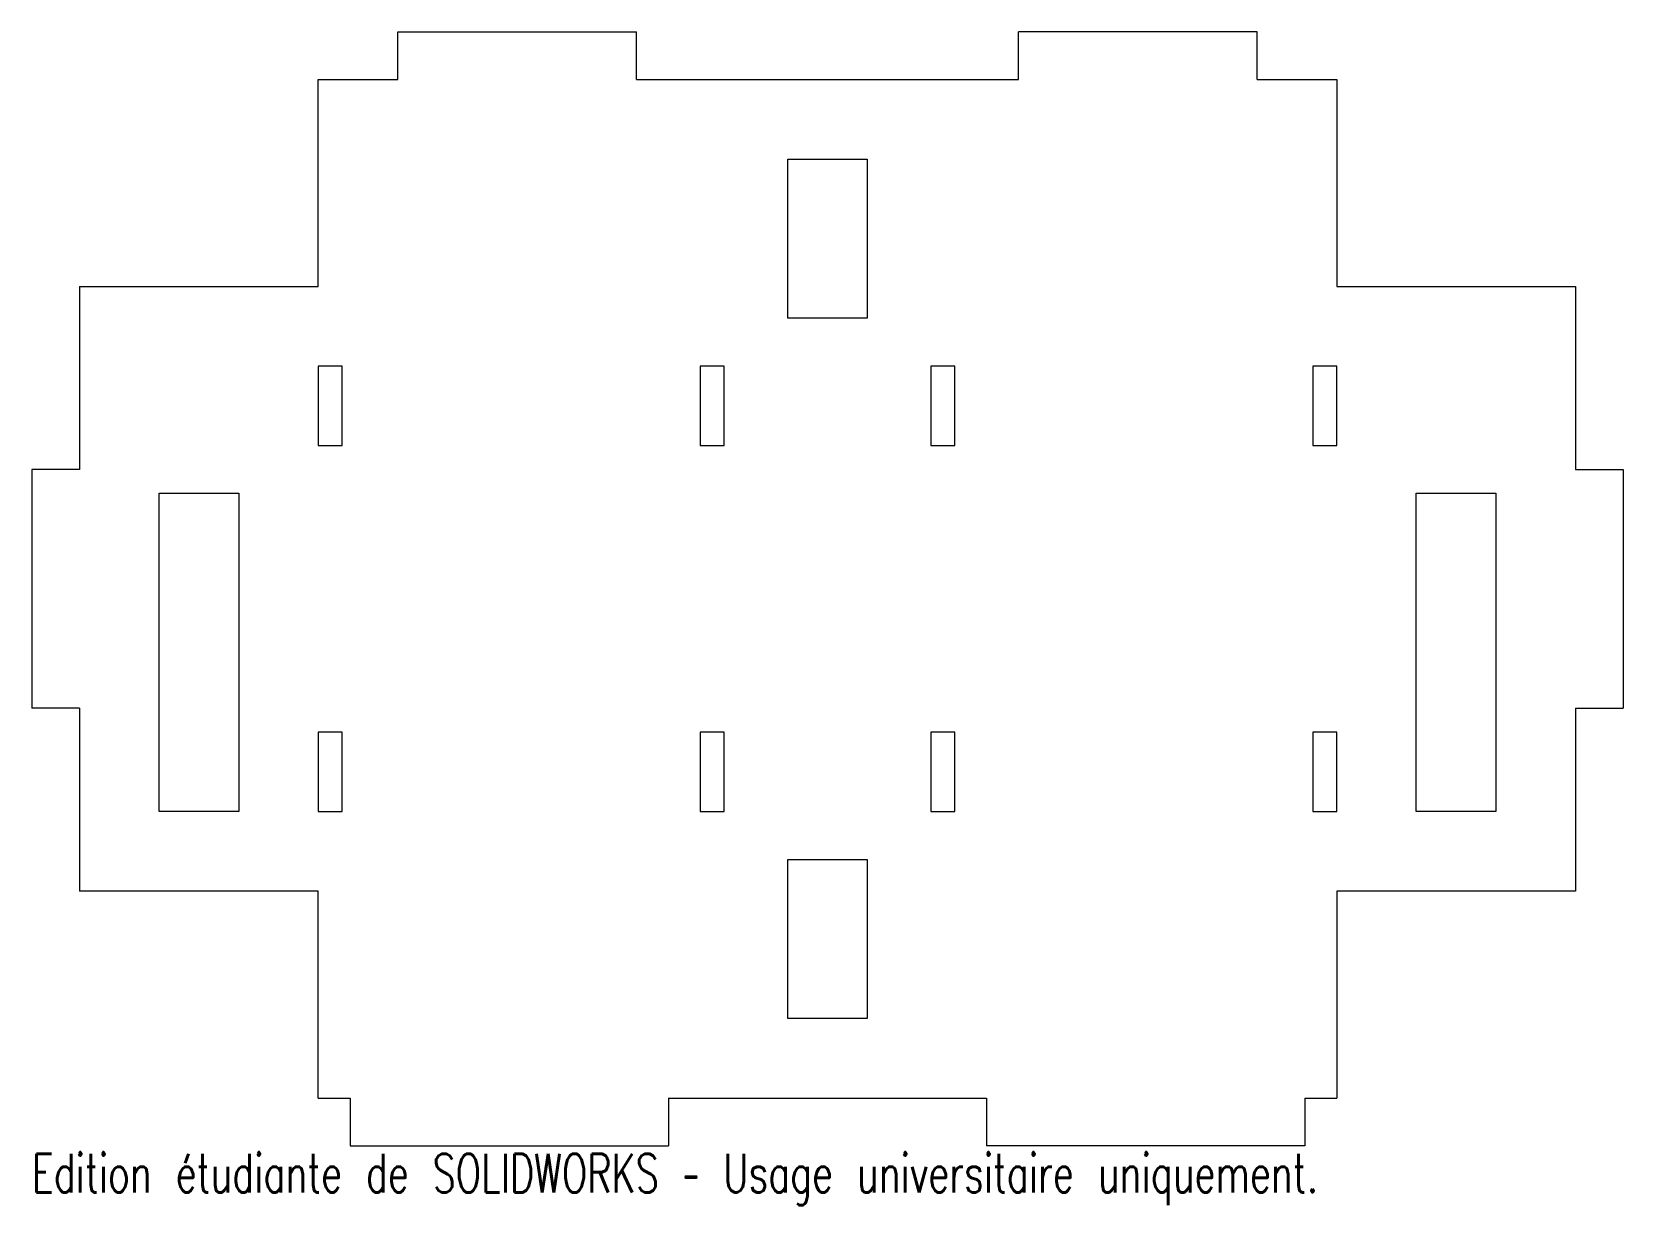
# Model space of a CAD drawing. Header units: millimetres. Extents: x -100 to 100, y -77 to 70.
import ezdxf

# ---------------------------------------------------------------- set-up
doc = ezdxf.new("R2010")
doc.units = ezdxf.units.MM
doc.styles.add('SLDTEXTSTYLE0', font='TXT', dxfattribs={"width": 0.7, "bigfont": 'bigfont'})

msp = doc.modelspace()

# ---------------------------------------------------------------- linework, layer by layer
at = {"color": 7, "linetype": 'Continuous', "lineweight": 15}
for p, q in [((-54, 64), (-54, 70)), ((-54, 70), (-24, 70)), ((-24, 64), (-24, 70)), ((24, 64), (24, 70)), ((54, 70), (24, 70)), ((54, 64), (54, 70)), ((-64, 38), (-64, 64)), ((-64, 64), (-54, 64)), ((-24, 64), (24, 64)), ((54, 64), (64, 64)), ((64, 64), (64, 38)), ((-5, 54), (5, 54)), ((-5, 34), (-5, 54)), ((5, 54), (5, 34)), ((-94, 38), (-64, 38)), ((-94, 38), (-94, 15)), ((64, 38), (94, 38)), ((94, 38), (94, 15)), ((5, 34), (-5, 34)), ((-61, 28), (-64, 28)), ((-64, 28), (-64, 18)), ((-61, 18), (-61, 28)), ((-13, 28), (-16, 28)), ((-16, 28), (-16, 18)), ((-13, 18), (-13, 28)), ((13, 28), (13, 18)), ((16, 28), (13, 28)), ((16, 18), (16, 28)), ((64, 28), (61, 28)), ((61, 28), (61, 18)), ((64, 18), (64, 28)), ((-64, 18), (-61, 18)), ((-16, 18), (-13, 18)), ((13, 18), (16, 18)), ((61, 18), (64, 18)), ((-100, 15), (-100, -15)), ((-94, 15), (-100, 15)), ((94, 15), (100, 15)), ((100, 15), (100, -15)), ((-84, 12), (-74, 12)), ((-84, -28), (-84, 12)), ((-74, 12), (-74, -28)), ((74, 12), (84, 12)), ((74, -28), (74, 12)), ((84, 12), (84, -28)), ((-94, -15), (-100, -15)), ((-94, -15), (-94, -38)), ((94, -15), (100, -15)), ((94, -15), (94, -38)), ((-61, -18), (-64, -18)), ((-64, -18), (-64, -28)), ((-61, -28), (-61, -18)), ((-13, -18), (-16, -18)), ((-16, -18), (-16, -28)), ((-13, -28), (-13, -18)), ((16, -18), (13, -18)), ((13, -18), (13, -28)), ((16, -28), (16, -18)), ((61, -18), (61, -28)), ((64, -18), (61, -18)), ((64, -28), (64, -18)), ((-74, -28), (-84, -28)), ((-64, -28), (-61, -28)), ((-16, -28), (-13, -28)), ((13, -28), (16, -28)), ((61, -28), (64, -28)), ((84, -28), (74, -28)), ((-5, -34), (5, -34)), ((-5, -54), (-5, -34)), ((5, -34), (5, -54)), ((-64, -38), (-94, -38)), ((-64, -64), (-64, -38)), ((94, -38), (64, -38)), ((64, -38), (64, -64)), ((5, -54), (-5, -54)), ((-64, -64), (-60, -64)), ((-60, -64), (-60, -70)), ((-20, -64), (20, -64)), ((-20, -64), (-20, -70)), ((20, -64), (20, -70)), ((60, -64), (64, -64)), ((60, -64), (60, -70)), ((-60, -70), (-20, -70)), ((60, -70), (20, -70))]:
    msp.add_line(p, q, dxfattribs=at)

# ---------------------------------------------------------------- texts
at = {"color": 7, "linetype": 'Continuous', "insert": (-100, -71.02), "char_height": 4.8336, "attachment_point": 1, "style": 'SLDTEXTSTYLE0'}
msp.add_mtext('Edition étudiante de SOLIDWORKS – Usage universitaire uniquement.', dxfattribs=at)

doc.saveas('drawing.dxf')
